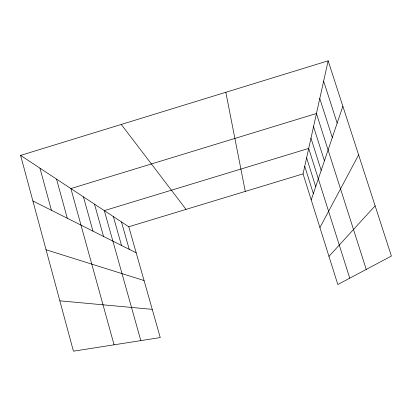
<?xml version="1.0" encoding="UTF-8"?>
<svg xmlns="http://www.w3.org/2000/svg" width="412" height="412" viewBox="0 0 412 412"><rect width="100%" height="100%" fill="white"/><g stroke="black" fill="none" stroke-linecap="round" stroke-linejoin="round"><path stroke-width="0.62" d="M328.137 60.816L391.4 256.048L337.814 284.527L303.052 173.879L328.137 60.816L20.6 155.401L73.439 351.184L160.258 337.572L128.791 226.76L20.6 155.401M311.225 199.902L342.861 106.255M319.923 227.578L358.62 154.897M328.961 256.352L375.126 205.82M128.791 226.76L303.052 173.879M59.848 300.827L152.244 309.355M46.067 249.765L144.061 280.541M32.898 200.979L136.192 252.824M121.267 124.439L186.033 209.389M323.626 81.133L337.16 123.126M319.774 98.499L332.293 137.531M366.242 269.417L316.442 113.511L70.885 188.567L114.078 344.813M313.537 126.623L324.424 160.835M310.972 138.169L321.195 170.388M349.757 278.182L308.701 148.418L104.324 210.625L140.827 340.616M306.61 157.837L315.705 186.651M304.736 166.273L313.347 193.625M121.478 221.934L129.229 249.327M113.367 216.588L121.509 245.454M94.497 204.141L103.52 236.426M83.43 196.843L92.968 231.127M56.532 179.102L67.28 218.231M39.959 168.168L51.428 210.28M225.828 92.283L245.279 191.41"/></g></svg>
